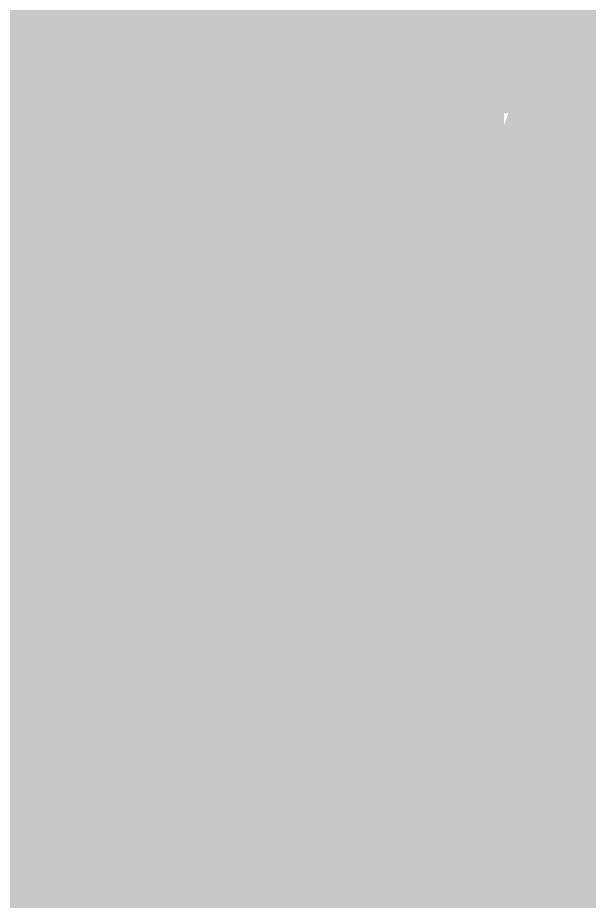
# Model space of a CAD drawing. Extents: x -23 to 289, y -67 to 135.
# Drawn here: x 139.0061 to 139.2408, y 99.4946 to 99.8578 of the extents above; entities that cross this region are included whole.
import ezdxf
from ezdxf.enums import TextEntityAlignment as Align

# ---------------------------------------------------------------- set-up
doc = ezdxf.new("R2010")
doc.units = 0
doc.header["$MEASUREMENT"] = 0
for name, color, linetype in [('ASSEMBLY_PART_NUMBERS_BTM', 191, 'CONTINUOUS'), ('DRILL_DRAWING', 21, 'CONTINUOUS'), ('GENERATED_SILKSCREEN_BTM', 255, 'CONTINUOUS')]:
    doc.layers.add(name, color=color, linetype=linetype)
doc.styles.add('VERIBEST_GERBER_0', font='txt')

msp = doc.modelspace()

# ---------------------------------------------------------------- linework, layer by layer
at = {"layer": 'GENERATED_SILKSCREEN_BTM', "const_width": 0.15}
msp.add_lwpolyline([(138.9992, 100.1688), (139.2032, 100.1688), (139.304, 100.0456), (139.304, 99.7872), (139.2032, 99.6624), (138.9992, 99.6624), (138.8976, 99.7872), (138.8976, 100.0456), (138.9992, 100.1688)], dxfattribs=at)
for points in [[(139.333603, 99.770395), (139.224005, 99.635998, -0.1119910922), (139.224004, 99.635996), (139.221604, 99.633596, -0.2133768072), (139.2216, 99.633595), (139.218401, 99.632795, -0.0493889889), (139.2184, 99.632795), (139.215204, 99.631197, -0.184527552), (139.215201, 99.631195), (139.211201, 99.630395, -0.0990195133), (139.211199, 99.630395), (138.991201, 99.630395, -0.1454891684), (138.991198, 99.630395), (138.988798, 99.631195, -0.0710678119), (138.988797, 99.631196), (138.983199, 99.632795), (138.981602, 99.632795, -0.3624646093), (138.981596, 99.632796), (138.980796, 99.633596, -0.2133768072), (138.980795, 99.6336), (138.979997, 99.635195), (138.977598, 99.635995, -0.1845275529), (138.977596, 99.635998), (138.868797, 99.770396, -0.1845275525)], [(138.868805, 99.770402), (138.977603, 99.636005), (138.980002, 99.635205, -0.3066784405), (138.980005, 99.6352), (138.980803, 99.633605, -0.0710678114), (138.980804, 99.633604), (138.981603, 99.632805), (138.983199, 99.632805, -0.0990195133), (138.983201, 99.632805), (138.9888, 99.631205, -0.0990195136), (138.988802, 99.631205), (138.991202, 99.630405), (139.211199, 99.630405), (139.215199, 99.631205, -0.049388989), (139.2152, 99.631205), (139.218396, 99.632803, -0.1845275526), (139.218399, 99.632805), (139.221596, 99.633604), (139.223996, 99.636004, -0.1119910925), (139.223998, 99.636005), (139.333595, 99.770402)]]:
    msp.add_lwpolyline(points, format="xyb", dxfattribs=at)

# ---------------------------------------------------------------- texts
at = {"layer": 'ASSEMBLY_PART_NUMBERS_BTM', "style": 'VERIBEST_GERBER_0', "text_generation_flag": 2}
for s, p in [('ERJ-6GEYJ751V', (137.96, 109)), ('ERJ-3EKF10R0V', (138.79, 104.75)), ('CL10B104KB8SFNC', (137.96, 103))]:
    msp.add_text(s, height=2.032, rotation=90, dxfattribs=at).set_placement(p, align=Align.TOP_LEFT)
for s, p in [('ERJ-3GEY0R00V', (150, 101.21)), ('ERJ-3EKF71R5V', (150.75, 99.71))]:
    msp.add_text(s, height=2.032, dxfattribs=at).set_placement(p, align=Align.TOP_LEFT)
at = {"layer": 'DRILL_DRAWING', "style": 'VERIBEST_GERBER_0'}
for p in [(138.5, 100.3), (139.9, 100.3)]:
    msp.add_text('A', height=2, dxfattribs=at).set_placement(p, align=Align.MIDDLE_CENTER)

doc.saveas('drawing.dxf')
